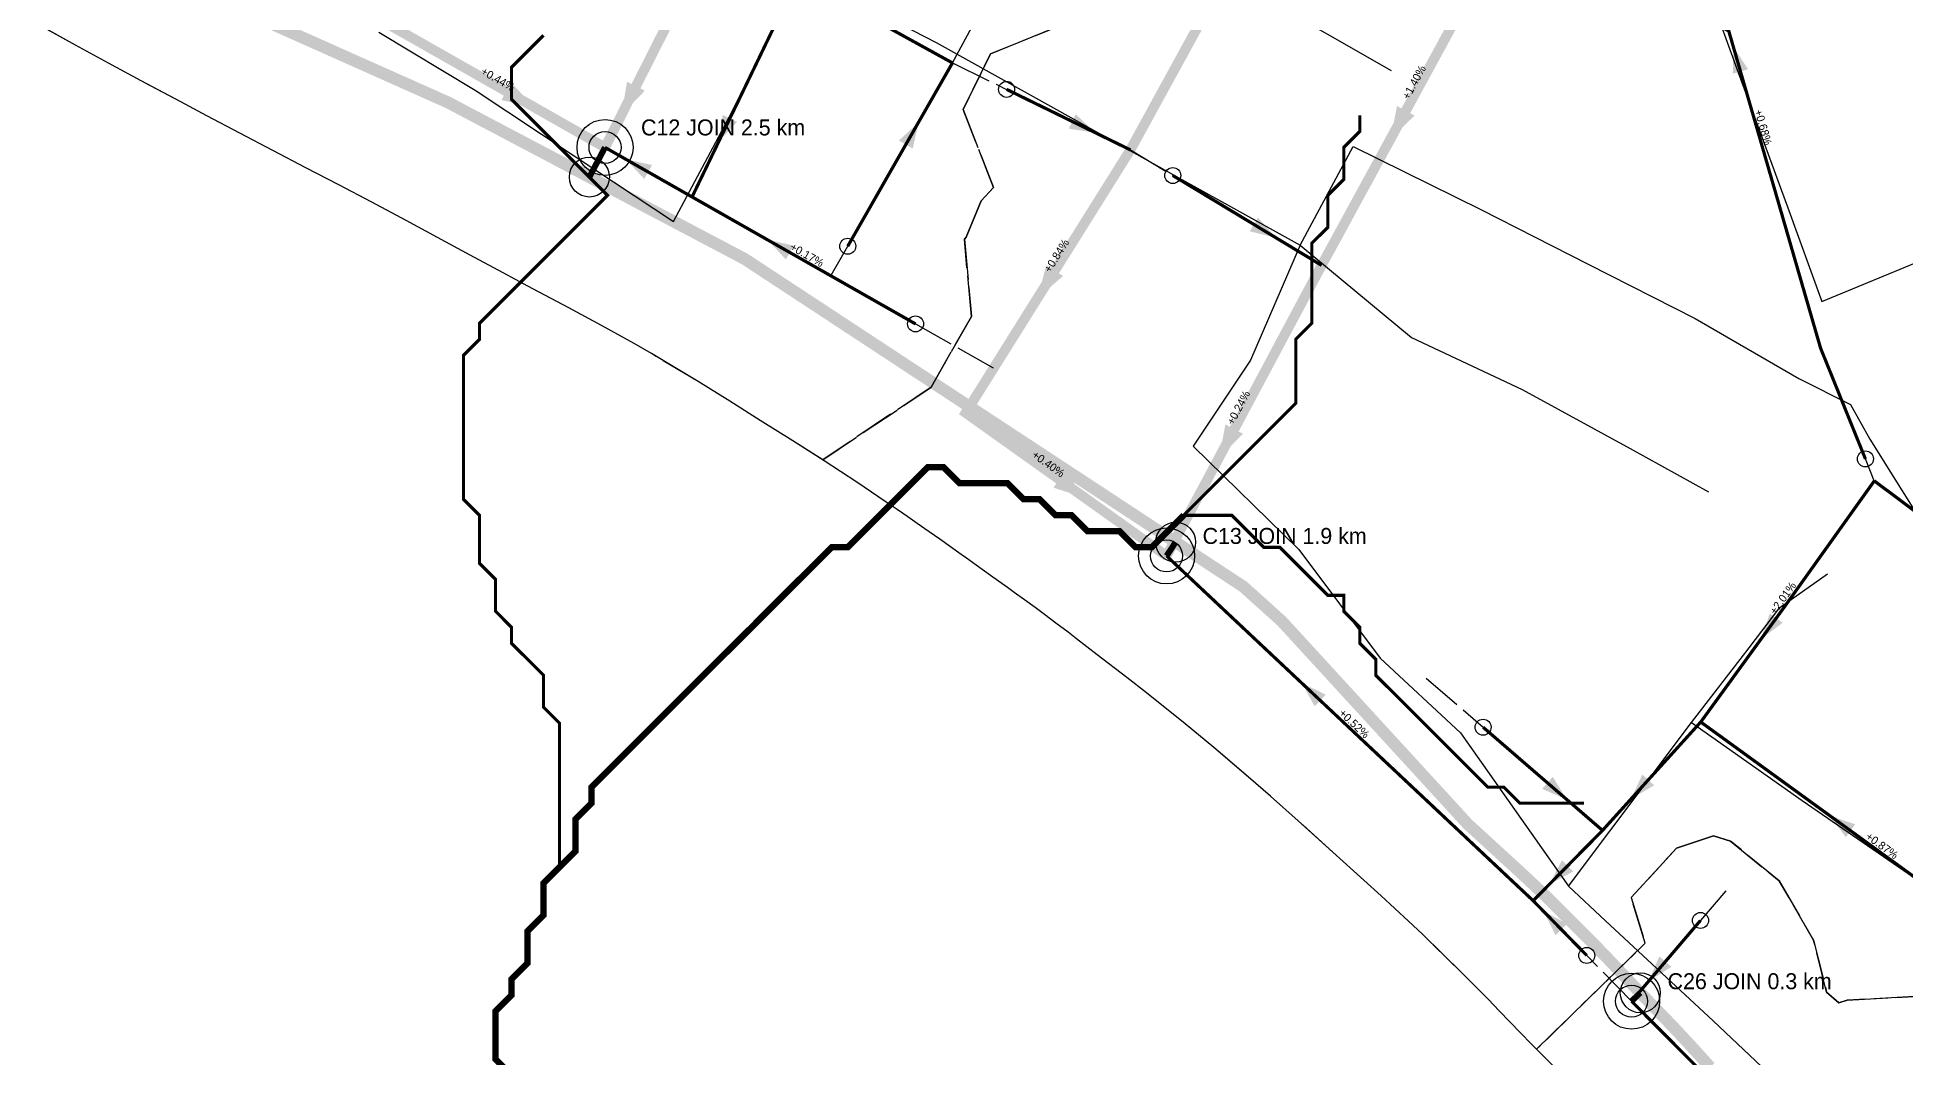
# Model space of a CAD drawing. Header units: metres. Extents: x 442821 to 452274, y 2561971 to 2571293.
# Drawn here: x 450733.5 to 451200.5, y 2567068.7 to 2567323.9 of the extents above; entities that cross this region are included whole.
import ezdxf
from ezdxf.enums import TextEntityAlignment as Align

# ---------------------------------------------------------------- set-up
doc = ezdxf.new("R2010")
doc.units = ezdxf.units.M
doc.header["$LTSCALE"] = 8
doc.linetypes.add('DASHDOT', pattern=[3.556, 2.54, -0.508, 0, -0.508])
doc.linetypes.add('DASHED', pattern=[1.524, 1.27, -0.254])
for name, color, linetype in [('A_ARROWS', 7, 'Continuous'), ('A_BUILT_2006', 252, 'Continuous'), ('A_CATCHMENTS', 7, 'Continuous'), ('A_ENVELOPE', 3, 'Continuous'), ('A_GRADIENT', 8, 'Continuous'), ('A_HEAD_GAP', 8, 'Continuous'), ('A_HEADS', 8, 'Continuous'), ('A_JOIN_LINK', 6, 'Continuous'), ('A_MAIN_PIPE', 5, 'Continuous'), ('A_OUTLET_LABEL', 7, 'Continuous'), ('A_OUTLETS', 7, 'Continuous'), ('A_STREAMS', 5, 'Continuous')]:
    doc.layers.add(name, color=color, linetype=linetype)

msp = doc.modelspace()

# ---------------------------------------------------------------- linework, layer by layer
at = {"layer": 'A_ARROWS', "color": 1}
for points in [[(451157.4, 2567321.55), (451161.1, 2567315.95), (451157.26, 2567314.84)], [(450997.91, 2567300.08), (450991.28, 2567301.09), (450993.04, 2567304.69)], [(451071.71, 2567298.53), (451073.33, 2567306.75), (451077.73, 2567304.37)], [(451043.04, 2567273.82), (451036.53, 2567275.42), (451038.6, 2567278.84)], [(450983.52, 2567258.77), (450985.65, 2567266.88), (450989.88, 2567264.23)], [(451028.89, 2567218.88), (451030.44, 2567227.12), (451034.86, 2567224.76)], [(450995.43, 2567208.69), (450987.47, 2567211.3), (450990.37, 2567215.37)], [(451164.36, 2567173.49), (451166.51, 2567179.84), (451169.74, 2567177.49)], [(451049.48, 2567162.47), (451055.51, 2567159.54), (451052.77, 2567156.62)], [(451115.78, 2567133.27), (451109.63, 2567135.95), (451112.25, 2567138.97)], [(451131.83, 2567133.45), (451134.65, 2567139.53), (451137.61, 2567136.85)], [(451181.51, 2567129.25), (451187.87, 2567127.11), (451185.52, 2567123.87)], [(451111.49, 2567112.17), (451114.56, 2567118.13), (451117.41, 2567115.32)], [(451109.93, 2567105.37), (451115.83, 2567102.19), (451112.97, 2567099.39)]]:
    msp.add_solid(points, dxfattribs=at)
at = {"layer": 'A_ARROWS', "color": 3}
for points in [[(450879.5, 2567304.55), (450880.88, 2567312.82), (450885.34, 2567310.57)], [(450857.68, 2567306.45), (450849.49, 2567308.23), (450851.96, 2567312.58)], [(450903.82, 2567297.89), (450904.8, 2567304.52), (450908.4, 2567302.79)], [(450953.74, 2567302.67), (450952.3, 2567296.12), (450948.83, 2567298.1)], [(450880.61, 2567293.42), (450887.16, 2567291.99), (450885.18, 2567288.51)], [(450916, 2567273.29), (450922.56, 2567271.86), (450920.58, 2567268.38)]]:
    msp.add_solid(points, dxfattribs=at)
at = {"layer": 'A_ARROWS', "color": 2}
msp.add_solid([(451136.25, 2567087.89), (451138.89, 2567094.05), (451141.93, 2567091.46)], dxfattribs=at)
at = {"layer": 'A_BUILT_2006', "color": 252}
for points in [[(450923.52, 2567340.54), (450958.11, 2567322.62)], [(451040.02, 2567333.85), (451071.84, 2567315.62)], [(451140.66, 2567335.81), (451153.77, 2567328.46), (451158.64, 2567315.11)], [(450906.43, 2567303.99), (450918.47, 2567327.68)], [(450818.87, 2567325.23), (450842.93, 2567310.75)], [(450958.11, 2567322.62), (450988.19, 2567305.87)], [(451158.64, 2567315.11), (451170.9, 2567281.53)], [(450842.93, 2567310.75), (450867.71, 2567294.32)], [(450892.49, 2567277.9), (450906.43, 2567303.99)], [(450988.19, 2567305.87), (451019.57, 2567288.39)], [(450867.71, 2567294.32), (450892.49, 2567277.9)], [(451049.13, 2567271.93), (451062.38, 2567296.62)], [(451062.38, 2567296.62), (451094.28, 2567280.88)], [(451019.57, 2567288.39), (451049.13, 2567271.93)], [(451094.28, 2567280.88), (451121.09, 2567267.16)], [(451170.9, 2567281.53), (451179.55, 2567257.84)], [(451049.13, 2567271.93), (451036.73, 2567243.19)], [(451049.13, 2567271.93), (451076.99, 2567248.85)], [(451179.55, 2567257.84), (451214.46, 2567272.31)], [(451121.09, 2567267.16), (451147.87, 2567253.6)], [(451147.87, 2567253.6), (451173.78, 2567238.61)], [(451076.99, 2567248.85), (451104.63, 2567235.82)], [(451036.73, 2567243.19), (451022.36, 2567221.66)], [(451173.78, 2567238.61), (451186.67, 2567232.07), (451191.54, 2567223.41)], [(451104.63, 2567235.82), (451131.6, 2567221.1)], [(451022.36, 2567221.66), (451048.79, 2567195.86)], [(451131.6, 2567221.1), (451151.21, 2567210.25)], [(451191.54, 2567223.41), (451208.09, 2567196.9)], [(451048.79, 2567195.86), (451069.12, 2567168.68)], [(451161.37, 2567171.25), (451168.99, 2567181.33), (451180.97, 2567189.72)], [(451069.12, 2567168.68), (451089.21, 2567149.97)], [(451146.91, 2567152.55), (451161.37, 2567171.25)], [(451089.21, 2567149.97), (451116.2, 2567111.6)], [(451116.2, 2567111.6), (451146.91, 2567152.55)], [(451146.91, 2567152.55), (451174.59, 2567133.04)], [(451174.59, 2567133.04), (451202.46, 2567113.87)], [(451116.2, 2567111.6), (451125.41, 2567102.98)], [(451125.41, 2567102.98), (451152.36, 2567077.93)], [(451152.36, 2567077.93), (451181.22, 2567050.72)]]:
    msp.add_lwpolyline(points, dxfattribs=at)
at = {"layer": 'A_CATCHMENTS', "color": 3, "linetype": 'DASHED'}
msp.add_lwpolyline([(450989.25, 2567326.89), (450971.72, 2567319.81), (450964.9, 2567305.87), (450972.5, 2567286.38), (450969.38, 2567283.05), (450965.64, 2567273.97), (450965.2, 2567273.47), (450966.96, 2567254.13), (450956.9, 2567236.43), (450929.79, 2567218.28), (450922.33, 2567223.01), (450914.19, 2567228.11), (450906.54, 2567232.9), (450898.64, 2567237.82), (450886.99, 2567244.81), (450882.63, 2567247.32), (450874.5, 2567251.84), (450866.31, 2567256.27), (450856.09, 2567261.73), (450849.89, 2567265.06), (450841.69, 2567269.48), (450833.5, 2567273.89), (450825.64, 2567278.1), (450817.07, 2567282.66), (450808.84, 2567287), (450800.6, 2567291.33), (450792.36, 2567295.66), (450784.11, 2567299.98), (450775.88, 2567304.32), (450769.33, 2567307.79), (450759.44, 2567313.07), (450751.24, 2567317.49), (450743.07, 2567321.94), (450733.5, 2567327.23)], dxfattribs=at)
at = {"layer": 'A_CATCHMENTS', "color": 1, "linetype": 'DASHED'}
msp.add_lwpolyline([(451202.71, 2567084.07), (451185.84, 2567083.08), (451183.77, 2567082.48), (451180.72, 2567085.1), (451177.43, 2567098.15), (451168.85, 2567113), (451156.68, 2567122.91), (451152.43, 2567124.25), (451143.22, 2567121.13), (451131.86, 2567108.78), (451135.37, 2567097.39), (451108.22, 2567070.82), (451108.22, 2567070.82), (451106.91, 2567072.14), (451104.21, 2567074.9), (451101.53, 2567077.67), (451098.86, 2567080.47), (451096.17, 2567083.3), (451089.55, 2567089.92), (451079.7, 2567099.61), (451076.22, 2567102.91), (451069.39, 2567109.24), (451062.49, 2567115.49), (451057.33, 2567120.13), (451048.65, 2567127.94), (451041.7, 2567134.13), (451036.25, 2567138.9), (451027.59, 2567146.28), (451020.41, 2567152.21), (451010.71, 2567159.97), (451005.82, 2567163.78), (450998.4, 2567169.46), (450995.82, 2567171.47), (450993.25, 2567173.47), (450991.11, 2567175.12), (450988.09, 2567177.42), (450985.22, 2567179.57), (450982.89, 2567181.29), (450980.26, 2567183.21), (450977.62, 2567185.11), (450975.97, 2567186.3), (450972.33, 2567188.92), (450969.68, 2567190.82), (450965.77, 2567193.62), (450964.37, 2567194.62), (450961.72, 2567196.52), (450959.06, 2567198.41), (450956.41, 2567200.28), (450953.43, 2567202.36), (450951.07, 2567203.99), (450948.38, 2567205.83), (450945.68, 2567207.67), (450938.32, 2567212.7), (450930.19, 2567218.03), (450929.79, 2567218.28), (450956.9, 2567236.43), (450966.96, 2567254.13), (450965.2, 2567273.47), (450965.64, 2567273.97), (450969.38, 2567283.05), (450972.5, 2567286.38), (450964.9, 2567305.87), (450971.72, 2567319.81), (450989.25, 2567326.89)], dxfattribs=at)
at = {"layer": 'A_CATCHMENTS', "color": 2, "linetype": 'DASHED'}
msp.add_lwpolyline([(451112.38, 2567066.68), (451109.1, 2567069.94), (451108.22, 2567070.82), (451135.37, 2567097.39), (451131.86, 2567108.78), (451143.22, 2567121.13), (451152.43, 2567124.25), (451156.68, 2567122.91), (451168.85, 2567113), (451177.43, 2567098.15), (451180.72, 2567085.1), (451183.77, 2567082.48), (451185.84, 2567083.08), (451185.84, 2567083.08), (451202.71, 2567084.07), (451207.16, 2567085.78), (451226.47, 2567085.71), (451237.2, 2567076.11), (451238.47, 2567070.38), (451248.41, 2567069.48), (451312.85, 2567148.05), (451329.44, 2567152.44), (451363.11, 2567166.15), (451390.49, 2567064.4)], dxfattribs=at)
at = {"layer": 'A_ENVELOPE', "color": 3}
msp.add_lwpolyline([(451112.38, 2567066.68), (451109.1, 2567069.94), (451106.91, 2567072.14), (451104.21, 2567074.9), (451101.53, 2567077.67), (451098.86, 2567080.47), (451096.17, 2567083.3), (451089.55, 2567089.92), (451079.7, 2567099.61), (451076.22, 2567102.91), (451069.39, 2567109.24), (451062.49, 2567115.49), (451057.33, 2567120.13), (451048.65, 2567127.94), (451041.7, 2567134.13), (451036.25, 2567138.9), (451027.59, 2567146.28), (451020.41, 2567152.21), (451010.71, 2567159.97), (451005.82, 2567163.78), (450998.4, 2567169.46), (450995.82, 2567171.47), (450993.25, 2567173.47), (450991.11, 2567175.12), (450988.09, 2567177.42), (450985.22, 2567179.57), (450982.89, 2567181.29), (450980.26, 2567183.21), (450977.62, 2567185.11), (450975.97, 2567186.3), (450972.33, 2567188.92), (450969.68, 2567190.82), (450965.77, 2567193.62), (450964.37, 2567194.62), (450961.72, 2567196.52), (450959.06, 2567198.41), (450956.41, 2567200.28), (450953.43, 2567202.36), (450951.07, 2567203.99), (450948.38, 2567205.83), (450945.68, 2567207.67), (450938.32, 2567212.7), (450930.19, 2567218.03), (450922.33, 2567223.01), (450914.19, 2567228.11), (450906.54, 2567232.9), (450898.64, 2567237.82), (450886.99, 2567244.81), (450882.63, 2567247.32), (450874.5, 2567251.84), (450866.31, 2567256.27), (450856.09, 2567261.73), (450849.89, 2567265.06), (450841.69, 2567269.48), (450833.5, 2567273.89), (450825.64, 2567278.1), (450817.07, 2567282.66), (450808.84, 2567287), (450800.6, 2567291.33), (450792.36, 2567295.66), (450784.11, 2567299.98), (450775.88, 2567304.32), (450769.33, 2567307.79), (450759.44, 2567313.07), (450751.24, 2567317.49), (450743.07, 2567321.94), (450733.5, 2567327.23)], dxfattribs=at)
at = {"layer": 'A_HEAD_GAP', "color": 8, "linetype": 'DASHED'}
for points in [[(450962.22, 2567317.53), (450968.44, 2567329.01)], [(450962.22, 2567317.53), (450975.75, 2567310.92)], [(451006.69, 2567295.78), (451017.3, 2567289.37)], [(450931.91, 2567264.42), (450936.05, 2567271.68)], [(450972.5, 2567241.16), (450952.99, 2567252.25)], [(451192.63, 2567212.99), (451190.41, 2567218.48)], [(451080.62, 2567163.68), (451094.85, 2567151.38)], [(451155.52, 2567110.47), (451149.19, 2567103.05)], [(451131.96, 2567082.85), (451120.76, 2567094.29)]]:
    msp.add_lwpolyline(points, dxfattribs=at)
at = {"layer": 'A_HEADS', "color": 1}
for centre in [(450975.75, 2567310.92), (451017.3, 2567289.37), (451190.41, 2567218.48), (451094.85, 2567151.38), (451120.76, 2567094.29)]:
    msp.add_circle(centre, 2, dxfattribs=at)
at = {"layer": 'A_HEADS', "color": 3}
for centre in [(450936.05, 2567271.68), (450952.99, 2567252.25)]:
    msp.add_circle(centre, 2, dxfattribs=at)
at = {"layer": 'A_HEADS', "color": 2}
msp.add_circle((451149.19, 2567103.05), 2, dxfattribs=at)
at = {"layer": 'A_JOIN_LINK', "color": 6, "const_width": 1.5}
for points in [[(450875.38, 2567296.39), (450871.47, 2567288.99)], [(451015.74, 2567194.22), (451018, 2567197.66)], [(451131.96, 2567082.85), (451134.14, 2567084.95)]]:
    msp.add_lwpolyline(points, dxfattribs=at)
at = {"layer": 'A_JOIN_LINK', "color": 6}
for centre in [(450871.47, 2567288.99), (451018, 2567197.66), (451134.14, 2567084.95)]:
    msp.add_circle(centre, 5, dxfattribs=at)
at = {"layer": 'A_MAIN_PIPE', "color": 5, "const_width": 3}
msp.add_lwpolyline([(451151.57, 2567066.37), (451148.64, 2567069.64), (451145.87, 2567072.67), (451142.38, 2567076.4), (451140.25, 2567078.63), (451137.43, 2567081.54), (451134.63, 2567084.44), (451133.01, 2567086.12), (451129.1, 2567090.25), (451126.31, 2567093.2), (451123.45, 2567096.17), (451120.61, 2567099.07), (451117.2, 2567102.48), (451114.88, 2567104.81), (451111.98, 2567107.68), (451110.33, 2567109.3), (451106.03, 2567113.36), (451103.03, 2567116.14), (451100.58, 2567118.38), (451097.07, 2567121.6), (451094.09, 2567124.33), (451091.11, 2567127.05), (451044.54, 2567177.88), (451034.92, 2567186.54), (450910.28, 2567268.5), (450836.27, 2567307.58), (450763.65, 2567340.01)], dxfattribs=at)
at = {"layer": 'A_OUTLETS', "color": 5}
for centre, radius in [((450875.38, 2567296.39), 7), ((450875.38, 2567296.39), 4), ((451015.74, 2567194.22), 7), ((451015.74, 2567194.22), 4), ((451131.96, 2567082.85), 7), ((451131.96, 2567082.85), 4)]:
    msp.add_circle(centre, radius, dxfattribs=at)
at = {"layer": 'A_SECONDARY_HEADER', "color": 1, "const_width": 2.5}
for points in [[(451053.78, 2567381.79), (451006.69, 2567295.78)], [(451103.48, 2567356.97), (451073.34, 2567301.52), (451054.49, 2567266.9)], [(451006.69, 2567295.78), (450972.5, 2567241.16)]]:
    msp.add_lwpolyline(points, dxfattribs=at)
at = {"layer": 'A_SECONDARY_HEADER', "color": 3, "linetype": 'DASHED', "const_width": 2.5}
msp.add_lwpolyline([(450820.28, 2567327.72), (450875.38, 2567296.39)], dxfattribs=at)
at = {"layer": 'A_SECONDARY_HEADER', "color": 3, "const_width": 2.5}
msp.add_lwpolyline([(450891.33, 2567327.96), (450875.38, 2567296.39)], dxfattribs=at)
at = {"layer": 'A_SECONDARY_HEADER', "color": 1, "linetype": 'DASHED', "const_width": 2.5}
for points in [[(451054.49, 2567266.9), (451015.74, 2567194.22)], [(450972.5, 2567241.16), (450965.52, 2567230.01), (451015.74, 2567194.22)]]:
    msp.add_lwpolyline(points, dxfattribs=at)
at = {"layer": 'A_SECONDARY_MAIN', "color": 3, "const_width": 0.8}
for points in [[(450962.22, 2567317.53), (450923.56, 2567338.85)], [(450897.14, 2567284.01), (450875.38, 2567296.39)]]:
    msp.add_lwpolyline(points, dxfattribs=at)
at = {"layer": 'A_SECONDARY_MAIN', "color": 3, "linetype": 'DASHDOT', "const_width": 0.8}
msp.add_lwpolyline([(450936.05, 2567271.68), (450962.22, 2567317.53)], dxfattribs=at)
at = {"layer": 'A_SECONDARY_MAIN', "color": 1, "const_width": 0.8}
for points in [[(451192.63, 2567212.99), (451170.29, 2567181.65), (451149.25, 2567152.68)], [(451107.37, 2567107.98), (451015.74, 2567194.22)], [(451149.25, 2567152.68), (451124.7, 2567125.57)], [(451237.99, 2567088.24), (451149.25, 2567152.68)]]:
    msp.add_lwpolyline(points, dxfattribs=at)
at = {"layer": 'A_SECONDARY_MAIN', "color": 1, "linetype": 'DASHED', "const_width": 0.8}
for points in [[(451227.41, 2567186.99), (451192.63, 2567212.99)], [(451124.7, 2567125.57), (451107.37, 2567107.98)]]:
    msp.add_lwpolyline(points, dxfattribs=at)
at = {"layer": 'A_SECONDARY_MAIN', "color": 1, "linetype": 'DASHDOT', "const_width": 0.8}
msp.add_lwpolyline([(451094.85, 2567151.38), (451124.7, 2567125.57)], dxfattribs=at)
at = {"layer": 'A_SECONDARY_MAIN', "color": 2, "linetype": 'DASHED', "const_width": 0.8}
msp.add_lwpolyline([(451149.19, 2567103.05), (451131.96, 2567082.85)], dxfattribs=at)
at = {"layer": 'A_SECONDARY_MAIN', "color": 2, "const_width": 0.8}
msp.add_lwpolyline([(451185.17, 2567029.25), (451131.96, 2567082.85)], dxfattribs=at)
at = {"layer": 'A_SECONDARY_MAIN_BRANCH', "color": 1, "const_width": 0.8}
for points in [[(451190.41, 2567218.48), (451179.2, 2567246.2), (451156.26, 2567325.49), (451103.48, 2567356.97)], [(450975.75, 2567310.92), (451006.69, 2567295.78)], [(451017.3, 2567289.37), (451054.49, 2567266.9)], [(451120.76, 2567094.29), (451107.37, 2567107.98)]]:
    msp.add_lwpolyline(points, dxfattribs=at)
at = {"layer": 'A_SECONDARY_MAIN_BRANCH', "color": 3, "const_width": 0.8}
msp.add_lwpolyline([(450918.19, 2567327.71), (450897.14, 2567284.01)], dxfattribs=at)
at = {"layer": 'A_SECONDARY_MAIN_BRANCH', "color": 3, "linetype": 'DASHED', "const_width": 0.8}
msp.add_lwpolyline([(450952.99, 2567252.25), (450897.14, 2567284.01)], dxfattribs=at)
at = {"layer": 'A_STREAMS', "color": 5}
for points, const_width in [([(450860.01, 2567324.44), (450856.01, 2567320.44), (450852.01, 2567316.43), (450852.01, 2567312.43), (450852.01, 2567308.43), (450856.01, 2567304.43), (450860.01, 2567300.43), (450864.01, 2567296.43), (450868.01, 2567292.43), (450872.01, 2567288.42), (450876.01, 2567284.42), (450872.01, 2567280.42), (450868.01, 2567276.42), (450864.01, 2567272.42), (450860.01, 2567268.42), (450856.01, 2567264.42), (450852.01, 2567260.41), (450848.01, 2567256.41), (450844.01, 2567252.41), (450844.01, 2567248.41), (450840.01, 2567244.41), (450840.01, 2567240.41), (450840.01, 2567236.41), (450840.01, 2567232.4), (450840.01, 2567228.4), (450840.01, 2567224.4), (450840.01, 2567220.4), (450840.01, 2567216.4), (450840.01, 2567212.4), (450840.01, 2567208.4), (450844.01, 2567204.39), (450844.01, 2567200.39), (450844.01, 2567196.39), (450844.01, 2567192.39), (450848.01, 2567188.39), (450848.01, 2567184.39), (450848.01, 2567180.39), (450852.01, 2567176.38), (450852.01, 2567172.38), (450856.01, 2567168.38), (450860.01, 2567164.38), (450860.01, 2567160.38), (450860.01, 2567156.38), (450864.01, 2567152.38), (450864.01, 2567148.38), (450864.01, 2567144.37), (450864.01, 2567140.37), (450864.01, 2567136.37), (450864.01, 2567132.37), (450864.01, 2567128.37), (450864.01, 2567124.37), (450864.01, 2567120.37), (450864.01, 2567116.36)], 0.8), ([(451064.04, 2567304.43), (451064.04, 2567300.43), (451060.04, 2567296.43), (451060.04, 2567292.43), (451060.04, 2567288.42), (451056.04, 2567284.42), (451056.04, 2567280.42), (451056.04, 2567276.42), (451052.03, 2567272.42), (451052.03, 2567268.42), (451052.03, 2567264.42), (451052.03, 2567260.41), (451052.03, 2567256.41), (451052.03, 2567252.41), (451048.03, 2567248.41), (451048.03, 2567244.41), (451048.03, 2567240.41), (451048.03, 2567236.41), (451048.03, 2567232.4), (451044.03, 2567228.4), (451040.03, 2567224.4), (451036.03, 2567220.4), (451032.03, 2567216.4), (451028.03, 2567212.4), (451024.03, 2567208.4), (451020.03, 2567204.39)], 0.8), ([(451020.03, 2567204.39), (451016.03, 2567200.39), (451012.03, 2567196.39), (451008.03, 2567196.39), (451004.03, 2567200.39), (451000.03, 2567200.39), (450996.03, 2567200.39), (450992.03, 2567204.39), (450988.03, 2567204.39), (450984.03, 2567208.4), (450980.02, 2567208.4), (450976.02, 2567212.4), (450972.02, 2567212.4), (450968.02, 2567212.4), (450964.02, 2567212.4), (450960.02, 2567216.4), (450956.02, 2567216.4), (450952.02, 2567212.4), (450948.02, 2567208.4), (450944.02, 2567204.39), (450940.02, 2567200.39), (450936.02, 2567196.39), (450932.02, 2567196.39), (450928.02, 2567192.39), (450924.02, 2567188.39), (450920.02, 2567184.39), (450916.02, 2567180.39), (450912.02, 2567176.38), (450908.01, 2567172.38), (450904.01, 2567168.38), (450900.01, 2567164.38), (450896.01, 2567160.38), (450892.01, 2567156.38), (450888.01, 2567152.38), (450884.01, 2567148.38), (450880.01, 2567144.37), (450876.01, 2567140.37), (450872.01, 2567136.37), (450872.01, 2567132.37), (450868.01, 2567128.37), (450868.01, 2567124.37), (450868.01, 2567120.37), (450864.01, 2567116.36)], 1.6), ([(451120.04, 2567132.37), (451116.04, 2567132.37), (451112.04, 2567132.37), (451108.04, 2567132.37), (451104.04, 2567132.37), (451100.04, 2567136.37), (451096.04, 2567136.37), (451092.04, 2567140.37), (451088.04, 2567144.37), (451084.04, 2567148.38), (451080.04, 2567152.38), (451076.04, 2567156.38), (451072.04, 2567160.38), (451068.04, 2567164.38), (451068.04, 2567168.38), (451064.04, 2567172.38), (451064.04, 2567176.38), (451060.04, 2567180.39), (451060.04, 2567184.39), (451056.04, 2567184.39), (451052.03, 2567188.39), (451048.03, 2567192.39), (451044.03, 2567196.39), (451040.03, 2567196.39), (451036.03, 2567200.39), (451032.03, 2567204.39), (451028.03, 2567204.39), (451024.03, 2567204.39), (451020.03, 2567204.39)], 0.8), ([(450864.01, 2567116.36), (450860.01, 2567112.36), (450860.01, 2567108.36), (450860.01, 2567104.36), (450856.01, 2567100.36), (450856.01, 2567096.36), (450856.01, 2567092.36), (450852.01, 2567088.35), (450852.01, 2567084.35), (450848.01, 2567080.35), (450848.01, 2567076.35), (450848.01, 2567072.35), (450848.01, 2567068.35), (450852.01, 2567064.35)], 1.6)]:
    msp.add_lwpolyline(points, dxfattribs=dict(at, const_width=const_width))

# ---------------------------------------------------------------- texts
at = {"layer": 'A_GRADIENT', "color": 3}
for s, rotation, p in [('+0.44%', -29.6245, (450847.83, 2567312.06)), ('+0.17%', 330.3755, (450925.07, 2567268.13))]:
    msp.add_text(s, height=2, rotation=rotation, dxfattribs=at).set_placement(p, align=Align.BOTTOM_CENTER)
at = {"layer": 'A_GRADIENT', "color": 1}
for s, rotation, p in [('+1.40%', 61.4721, (451079, 2567311.93)), ('+0.68%', 286.14, (451163.34, 2567301)), ('+0.84%', 57.9551, (450989.59, 2567268.47)), ('+0.24%', 61.9321, (451035.11, 2567230.56)), ('+0.40%', -35.4799, (450985.27, 2567215.93)), ('+2.01%', 54.5127, (451171.07, 2567182.74)), ('+0.52%', 316.7381, (451061.55, 2567151.1)), ('+0.87%', 324.0137, (451193.62, 2567120.46))]:
    msp.add_text(s, height=2, rotation=rotation, dxfattribs=at).set_placement(p, align=Align.BOTTOM_CENTER)
at = {"layer": 'A_OUTLET_LABEL', "color": 5}
for s, p in [('C12 JOIN 2.5 km', (450884.38, 2567299.39)), ('C13 JOIN 1.9 km', (451024.74, 2567197.22)), ('C26 JOIN 0.3 km', (451140.96, 2567085.85))]:
    msp.add_text(s, height=4, dxfattribs=at).set_placement(p)

doc.saveas('drawing.dxf')
